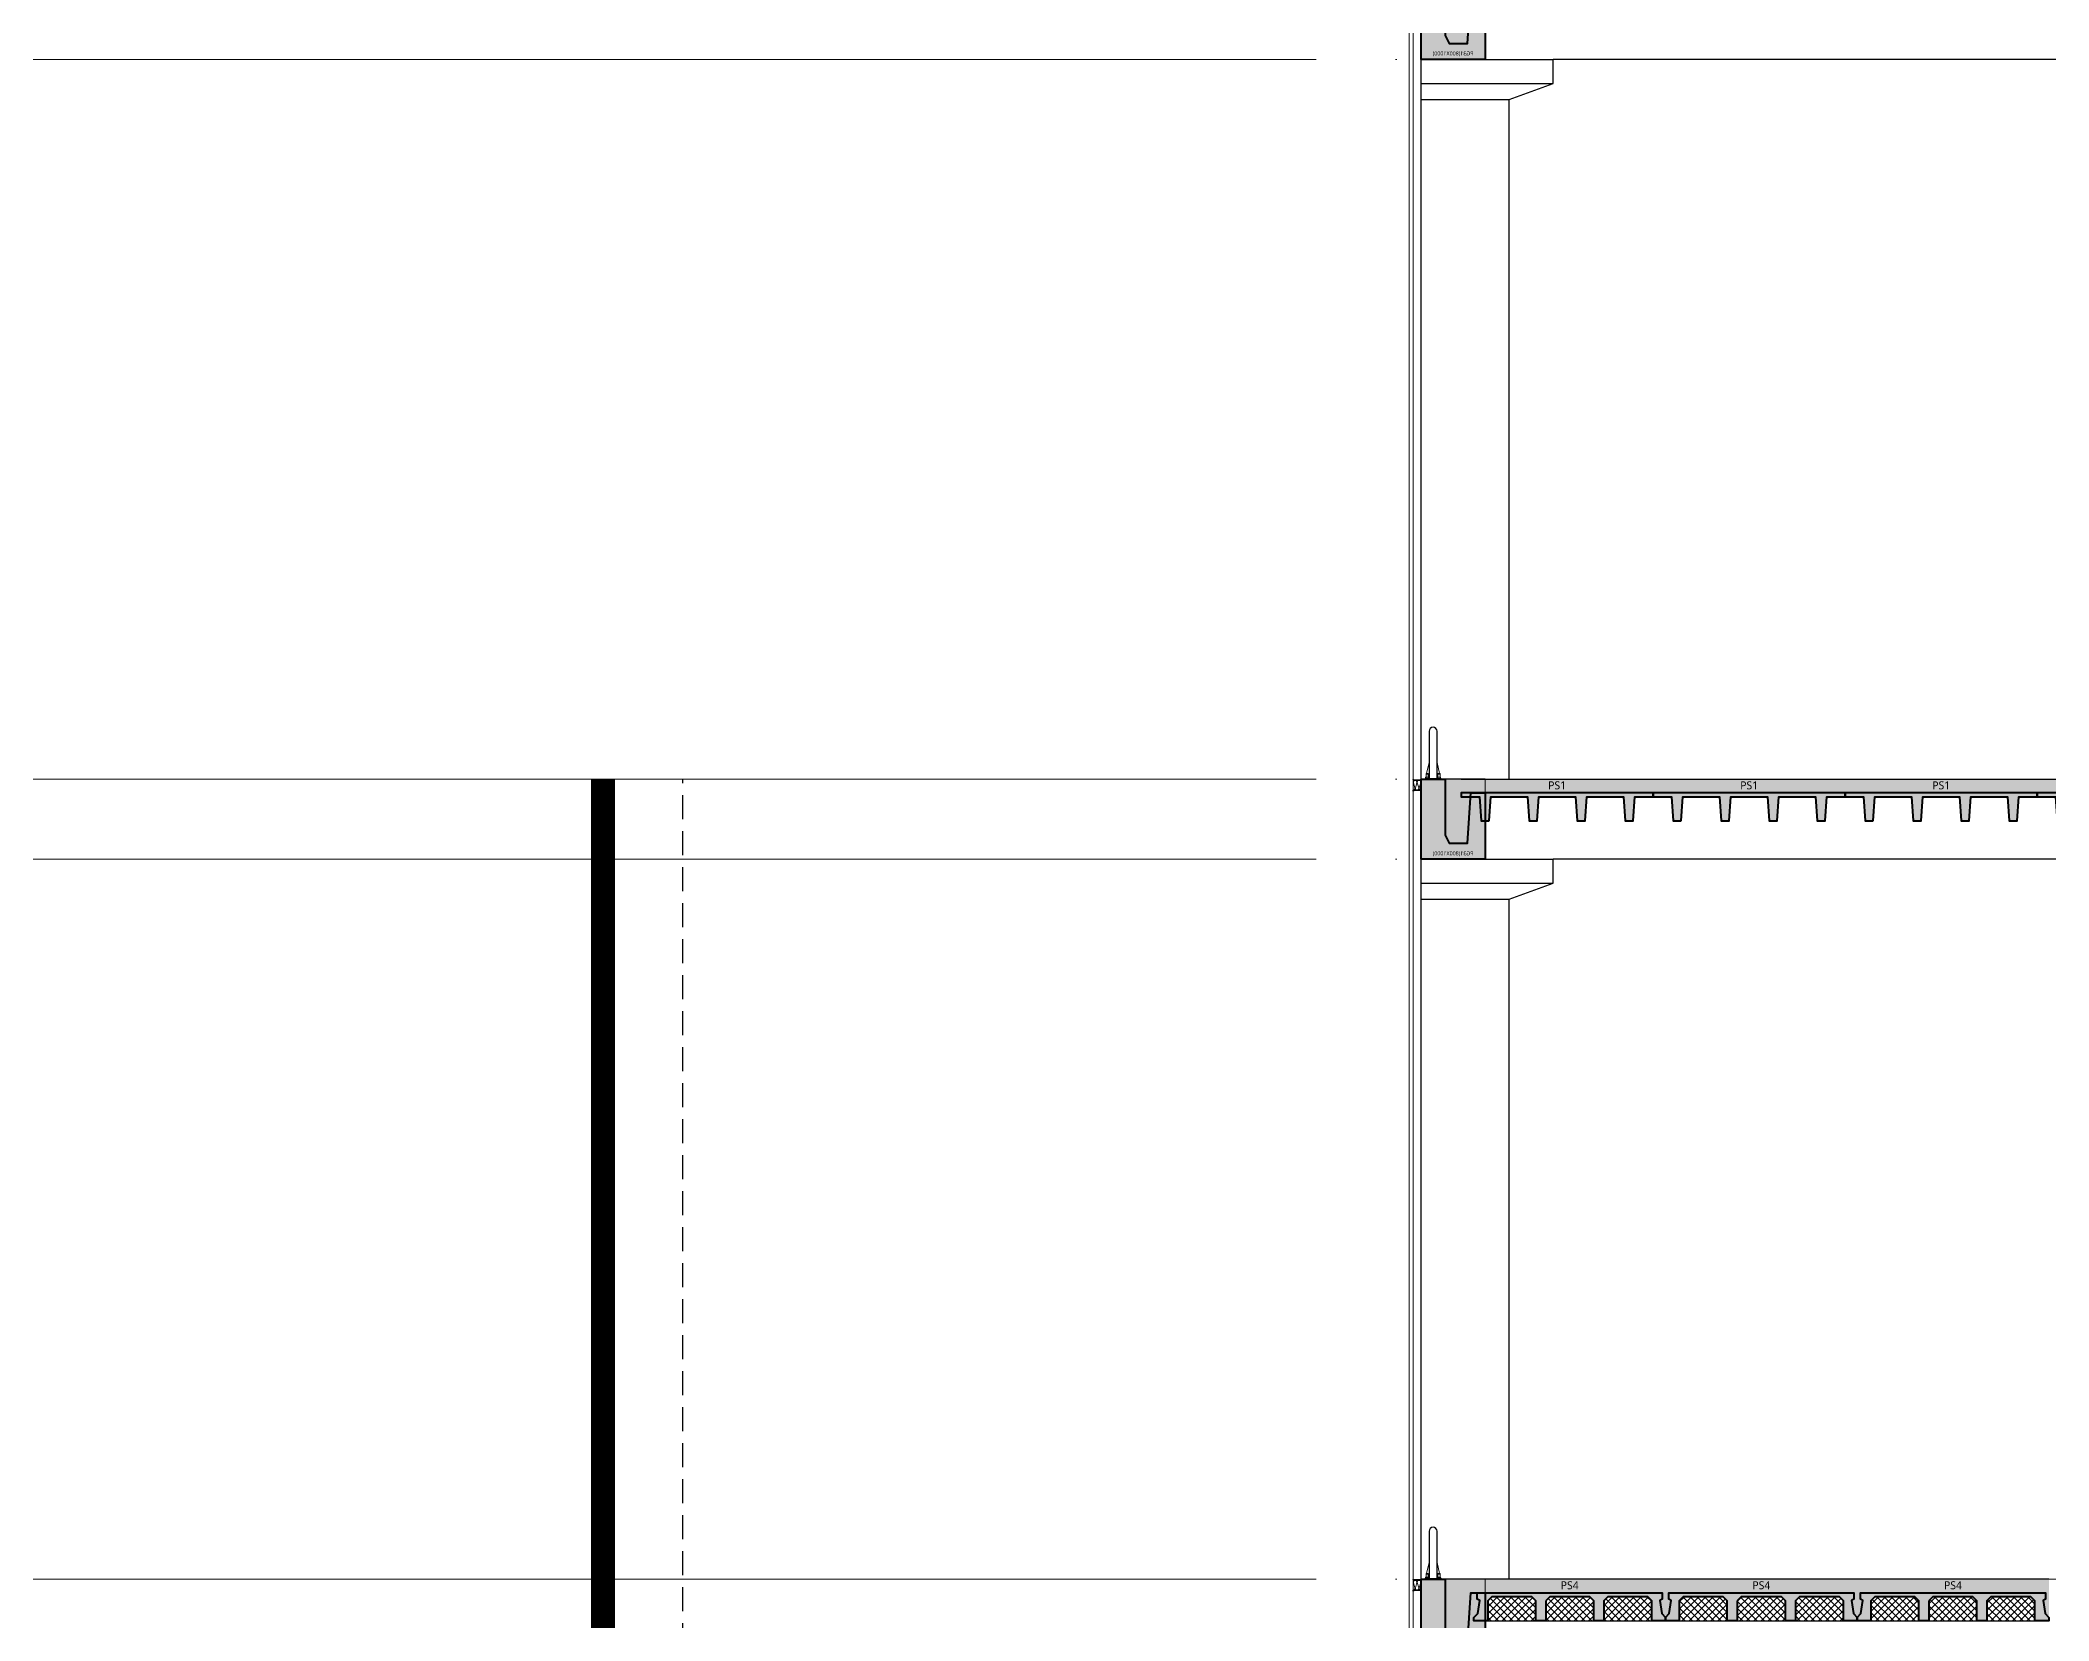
# Model space of a CAD drawing. Header units: millimetres. Extents: x 0 to 420000, y 0 to 297000.
# Drawn here: x 94255 to 119357, y 53930 to 73690 of the extents above; entities that cross this region are included whole.
import ezdxf
from ezdxf.enums import TextEntityAlignment as Align

# ---------------------------------------------------------------- set-up
doc = ezdxf.new("R2010")
doc.units = ezdxf.units.MM
for name, pattern in [('0731_main_plan$0$form_$0$y-Landschaft$0$_$1$20120914_Verkehrsflächen_Grün$0$20120628_xref - Gammel$1$3_H-GL_F1_U3 - Default$0${ Offset Lines }', [0]), ('CEN', [62, 60, -1, 0, -1]), ('DASHDOTX2', [2, 1, -0.5, 0, -0.5]), ('DASHEDX2', [1.5, 1, -0.5]), ('HIDDEN', [0.375, 0.25, -0.125]), ('JIS_09_15', [18.9, 15, -0.9, 0.6, -0.9, 0.6, -0.9])]:
    doc.linetypes.add(name, pattern=pattern)
for name, color, linetype, lineweight in [('A-AXIS-LINE', 1, 'CEN', 15), ('A-BOND-LIN1', 4, 'DASHDOTX2', 25), ('A-BOND-LIN2', 4, 'DASHEDX2', 25), ('A-CONC-LIN1', 2, 'Continuous', 40), ('A-CONC-LIN2', 7, 'Continuous', 25), ('A-ELEV-LIN2', 7, 'Continuous', 25), ('A-ELEV-LIN3', 8, 'Continuous', 18), ('A-WAXM-PANL', 6, 'Continuous', 20), ('A-XXXX-INSL2', 8, 'Continuous', 18), ('A-XXXX-STL', 3, 'Continuous', 25)]:
    doc.layers.add(name, color=color, linetype=linetype, lineweight=lineweight)
for name, color, linetype in [('A-CONC-SOLD', 253, 'CEN'), ('A-ELEV-PATT', 252, 'Continuous'), ('A-XXXX-SOLD', 252, 'Continuous')]:
    doc.layers.add(name, color=color, linetype=linetype)
doc.layers.add('A-XXXX-NPLT', color=144, linetype='Continuous', lineweight=15, plot=False)
doc.styles.add('맑은고딕', font='')
doc.styles.get('맑은고딕').set_extended_font_data('Malgun Gothic')

# ---------------------------------------------------------------- blocks, each defined once
blk = doc.blocks.new('axis(211208)')
at = {"layer": 'A-AXIS-LINE', "ltscale": 1000}
for p, q in [((4631788.1, -392118.7), (4955413.1, -392118.7)), ((4631788.1, -401118.7), (4955413.1, -401118.7)), ((4631788.1, -402118.7), (4955413.1, -402118.7)), ((4631788.1, -411118.7), (4955413.1, -411118.7))]:
    blk.add_line(p, q, dxfattribs=at)
blk = doc.blocks.new('PS1')
at = {"layer": 'A-CONC-SOLD'}
h = blk.add_hatch(color=256, dxfattribs=at)
h.dxf.hatch_style = 1
h.paths.add_polyline_path([(2400, 0), (2400, -170), (0, -170), (0, 0)])
h = blk.add_hatch(color=256, dxfattribs=at)
h.dxf.hatch_style = 1
h.paths.add_polyline_path([(350, -520), (370, -220), (830, -220), (850, -520), (950, -520), (970, -220), (1430, -220), (1450, -520), (1550, -520), (1570, -220), (2030, -220), (2050, -520), (2150, -520), (2170, -220), (2400, -220), (2400, -170), (0, -170), (0, -220), (230, -220), (250, -520)])
at = {"layer": 'A-CONC-LIN1', "linetype": '0731_main_plan$0$form_$0$y-Landschaft$0$_$1$20120914_Verkehrsflächen_Grün$0$20120628_xref - Gammel$1$3_H-GL_F1_U3 - Default$0${ Offset Lines }'}
blk.add_lwpolyline([(350, -520), (370, -220), (830, -220), (850, -520), (950, -520), (970, -220), (1430, -220), (1450, -520), (1550, -520), (1570, -220), (2030, -220), (2050, -520), (2150, -520), (2170, -220), (2400, -220), (2400, -170), (0, -170), (0, -220), (230, -220), (250, -520)], close=True, dxfattribs=at)
at = {"layer": 'A-CONC-LIN2'}
blk.add_line((0, 0), (2400, 0), dxfattribs=at)
at = {"layer": 'A-XXXX-NPLT', "style": '맑은고딕'}
blk.add_text('PS1', height=100, dxfattribs=at).set_placement((1200, -75), align=Align.MIDDLE)
blk = doc.blocks.new('PG31')
at = {"layer": 'A-CONC-SOLD'}
h = blk.add_hatch(color=256, dxfattribs=at)
h.dxf.hatch_style = 1
h.paths.add_polyline_path([(-620, -170), (-580, -800), (-350, -800), (-300, -700), (-300, 0), (-800, 0), (-800, -170)])
h = blk.add_hatch(color=256, dxfattribs=at)
h.dxf.hatch_style = 1
h.paths.add_polyline_path([(-800, -1000), (0, -1000), (0, 0), (-300, 0), (-300, -700), (-350, -800), (-580, -800), (-620, -170), (-800, -170)])
at = {"layer": 'A-CONC-LIN1'}
blk.add_lwpolyline([(-800, -1000), (0, -1000), (0, 0), (-300, 0), (-300, -700), (-350, -800), (-580, -800), (-620, -170), (-800, -170)], close=True, dxfattribs=at)
at = {"layer": 'A-CONC-LIN2'}
blk.add_line((-800, 0), (-300, 0), dxfattribs=at)
at = {"layer": 'A-XXXX-NPLT'}
blk.add_lwpolyline([(0, 0), (-800, 0), (-800, -1000), (0, -1000)], close=True, dxfattribs=at)
at = {"layer": 'A-XXXX-NPLT', "style": '맑은고딕'}
blk.add_text('PG31(800X1000)', height=50, dxfattribs=at).set_placement((-400, -930), align=Align.MIDDLE)
blk = doc.blocks.new('층간방화')
at = {"layer": 'A-XXXX-SOLD', "ltscale": 0.5}
h = blk.add_hatch(dxfattribs=at)
h.set_pattern_fill('블럭단면', color=256)
h.set_pattern_definition([(45, (-3966029.7908, -207540.3616), (-0.70710678119, 0.70710678119), []), (135, (-3966029.7908, -207540.3616), (-0.70710678119, -0.70710678119), [])])
h.paths.add_polyline_path([(0, -12), (0, 1), (-3, 1), (-3, -9), (-97, -9), (-97, 1), (-100, 1), (-100, -12)])
h.paths.add_polyline_path([(0, -137), (0, -150), (-3, -150), (-3, -140), (-97, -140), (-97, -150), (-100, -150), (-100, -137)])
at = {"layer": 'A-ELEV-PATT', "color": 5}
for points in [[(0, -12), (0, 1), (-3, 1), (-3, -9), (-97, -9), (-97, 1), (-100, 1), (-100, -12)], [(0, -137), (0, -150), (-3, -150), (-3, -140), (-97, -140), (-97, -150), (-100, -150), (-100, -137)]]:
    blk.add_lwpolyline(points, close=True, dxfattribs=at)
at = {"layer": 'A-XXXX-INSL2'}
blk.add_lwpolyline([(-100, -136, 0.509267), (-78, -106), (-97, -42, -1.37259), (-53, -42), (-72, -106, 1.37259), (-29, -106), (-48, -42, -1.37259), (-4, -42), (-23, -106, 0.509267), (-1, -136)], format="xyb", dxfattribs=at)
at = {"layer": 'A-XXXX-STL', "linetype": 'HIDDEN', "ltscale": 0.1}
blk.add_lwpolyline([(47, 0), (47, 1), (-1, 1), (-1, -136), (-100, -136), (-100, -137), (0, -137), (0, 0)], close=True, dxfattribs=at)
blk = doc.blocks.new('기준층')
at = {"layer": 'A-ELEV-LIN2'}
for p, q in [((4681824, -411119), (4681824, -402119)), ((4681824, -402119), (4683474, -402119)), ((4703224, -402119), (4683474, -402119)), ((4683474, -402419), (4683474, -402119)), ((4681824, -402419), (4683474, -402419)), ((4681824, -402619), (4682924, -402619)), ((4682924, -402619), (4683474, -402419)), ((4682924, -411119), (4682924, -402619))]:
    blk.add_line(p, q, dxfattribs=at)
at = {"layer": 'A-WAXM-PANL'}
for p, q in [((4681674, -411119), (4681674, -401119)), ((4681724, -411119), (4681724, -401119))]:
    blk.add_line(p, q, dxfattribs=at)
at = {"xscale": -1}
blk.add_blockref('PG31', (4681824, -401119), dxfattribs=at)
for p in [(4682324, -401119), (4684724, -401119), (4687124, -401119), (4689524, -401119)]:
    blk.add_blockref('PS1', p)
at = {"layer": 'A-XXXX-INSL2', "ltscale": 0.5}
blk.add_blockref('층간방화', (4681824, -401119), dxfattribs=at)
blk = doc.blocks.new('PS4')
at = {"layer": 'A-CONC-SOLD'}
h = blk.add_hatch(color=256, dxfattribs=at)
h.dxf.hatch_style = 1
h.paths.add_polyline_path([(-1198, -480), (-1198, 0), (1198, 0), (1198, -480), (1150, -430), (1125, -265), (1155, -250), (1155, -170), (-1155, -170), (-1155, -250), (-1125, -265), (-1150, -430)])
h = blk.add_hatch(color=256, dxfattribs=at)
h.dxf.hatch_style = 1
h.paths.add_polyline_path([(-300, -270), (-300, -480), (-300, -520), (-425, -520), (-425, -480), (-425, -270), (-475, -220), (-975, -220), (-1025, -270), (-1025, -480), (-1025, -520), (-1198, -520), (-1198, -480), (-1150, -430), (-1125, -265), (-1155, -250), (-1155, -170), (1155, -170), (1155, -250), (1125, -265), (1150, -430), (1198, -480), (1198, -520), (1025, -520), (1025, -480), (1025, -270), (975, -220), (475, -220), (425, -270), (425, -480), (425, -520), (300, -520), (300, -480), (300, -270), (250, -220), (-250, -220)])
at = {"layer": 'A-XXXX-INSL2'}
h = blk.add_hatch(dxfattribs=at)
h.set_pattern_fill('ANSI37', color=256, scale=20)
h.set_pattern_definition([(45, (-302204.5, -52690), (-44.90128, 44.90128), []), (135, (-302204.5, -52690), (-44.90128, -44.90128), [])])
h.paths.add_polyline_path([(-975, -220), (-1025, -270), (-1025, -480), (-1025, -520), (-425, -520), (-425, -480), (-425, -270), (-475, -220)])
h.paths.add_polyline_path([(300, -520), (300, -480), (300, -270), (250, -220), (-250, -220), (-300, -270), (-300, -480), (-300, -520)])
h.paths.add_polyline_path([(1025, -520), (1025, -480), (1025, -270), (975, -220), (475, -220), (425, -270), (425, -480), (425, -520)])
at = {"layer": 'A-CONC-LIN1', "color": 2, "linetype": '0731_main_plan$0$form_$0$y-Landschaft$0$_$1$20120914_Verkehrsflächen_Grün$0$20120628_xref - Gammel$1$3_H-GL_F1_U3 - Default$0${ Offset Lines }'}
blk.add_lwpolyline([(-300, -270), (-300, -480), (-300, -480), (-300, -520), (-425, -520), (-425, -480), (-425, -480), (-425, -270), (-475, -220), (-975, -220), (-1025, -270), (-1025, -480), (-1025, -480), (-1025, -520), (-1198, -520), (-1198, -480), (-1150, -430), (-1125, -265), (-1155, -250), (-1155, -170), (1155, -170), (1155, -250), (1125, -265), (1150, -430), (1198, -480), (1198, -520), (1025, -520), (1025, -480), (1025, -480), (1025, -270), (975, -220), (475, -220), (425, -270), (425, -480), (425, -480), (425, -520), (300, -520), (300, -480), (300, -480), (300, -270), (250, -220), (-250, -220)], close=True, dxfattribs=at)
at = {"layer": 'A-CONC-LIN2'}
blk.add_line((1198, 0), (-1198, 0), dxfattribs=at)
at = {"layer": 'A-ELEV-LIN2'}
for p, q in [((-1025, -520), (-425, -520)), ((-300, -520), (300, -520)), ((425, -520), (1025, -520))]:
    blk.add_line(p, q, dxfattribs=at)
at = {"layer": 'A-XXXX-NPLT', "style": '맑은고딕'}
blk.add_text('PS4', height=100, dxfattribs=at).set_placement((0, -75), align=Align.MIDDLE)
blk = doc.blocks.new('3층')
at = {"layer": 'A-WAXM-PANL'}
for p, q in [((4681674, -411119), (4681674, -401119)), ((4681724, -411119), (4681724, -401119))]:
    blk.add_line(p, q, dxfattribs=at)
at = {"xscale": -1}
blk.add_blockref('PG31', (4681824, -401119), dxfattribs=at)
for p in [(4683681, -401119), (4686076, -401119), (4688471, -401119)]:
    blk.add_blockref('PS4', p)
at = {"layer": 'A-XXXX-INSL2', "ltscale": 0.5}
blk.add_blockref('층간방화', (4681824, -401119), dxfattribs=at)
blk = doc.blocks.new('추락방지볼라드')
at = {"layer": 'A-ELEV-LIN2'}
for p, q in [((-100, 10), (100, 10)), ((-100, 0), (-100, 10)), ((-100, 0), (100, 0)), ((100, 0), (100, 10))]:
    blk.add_line(p, q, dxfattribs=at)
for points in [[(-50, 600), (-50, 10)], [(50, 10), (50, 600)]]:
    blk.add_lwpolyline(points, dxfattribs=at)
blk.add_arc((0, 600), 50, 0, 180, dxfattribs=at)
at = {"layer": 'A-ELEV-LIN3'}
for p, q in [((-99, 12), (-99, 10)), ((-99, 12), (-50, 12)), ((-94, 28), (-54, 28)), ((-94, 28), (-94, 12)), ((-85, 73), (-88, 71)), ((-88, 71), (-88, 12)), ((-88, 71), (-61, 70)), ((-88, 67), (-61, 66)), ((-88, 64), (-61, 62)), ((-85, 73), (-63, 73)), ((-50, 210), (-81, 73)), ((-63, 73), (-61, 71)), ((-61, 71), (-61, 12)), ((-54, 28), (-54, 12)), ((-50, 12), (-50, 10)), ((50, 210), (81, 73)), ((50, 12), (50, 10)), ((99, 12), (50, 12)), ((94, 28), (54, 28)), ((54, 28), (54, 12)), ((63, 73), (61, 71)), ((61, 71), (61, 12)), ((88, 71), (61, 70)), ((88, 67), (61, 66)), ((88, 64), (61, 62)), ((85, 73), (63, 73)), ((85, 73), (88, 71)), ((88, 71), (88, 12)), ((94, 28), (94, 12)), ((99, 12), (99, 10))]:
    blk.add_line(p, q, dxfattribs=at)

msp = doc.modelspace()

# ---------------------------------------------------------------- linework, layer by layer
at = {"layer": 'A-BOND-LIN1', "linetype": 'JIS_09_15', "ltscale": 500, "const_width": 300}
msp.add_lwpolyline([(101287.5, 14450), (101287.5, 64450)], dxfattribs=at)
at = {"layer": 'A-BOND-LIN2', "ltscale": 300}
msp.add_lwpolyline([(102287.5, 14450), (102287.5, 64450)], dxfattribs=at)

# ---------------------------------------------------------------- block references
for name, p in [('기준층', (-4570311.3, 475568.7)), ('추락방지볼라드', (111662.5, 64450)), ('기준층', (-4570311.3, 465568.7)), ('추락방지볼라드', (111662.5, 54450)), ('3층', (-4570311.3, 455568.7))]:
    msp.add_blockref(name, p)
at = {"layer": 'A-AXIS-LINE'}
msp.add_blockref('axis(211208)', (-4581588.1, 465568.7), dxfattribs=at)

doc.saveas('drawing.dxf')
